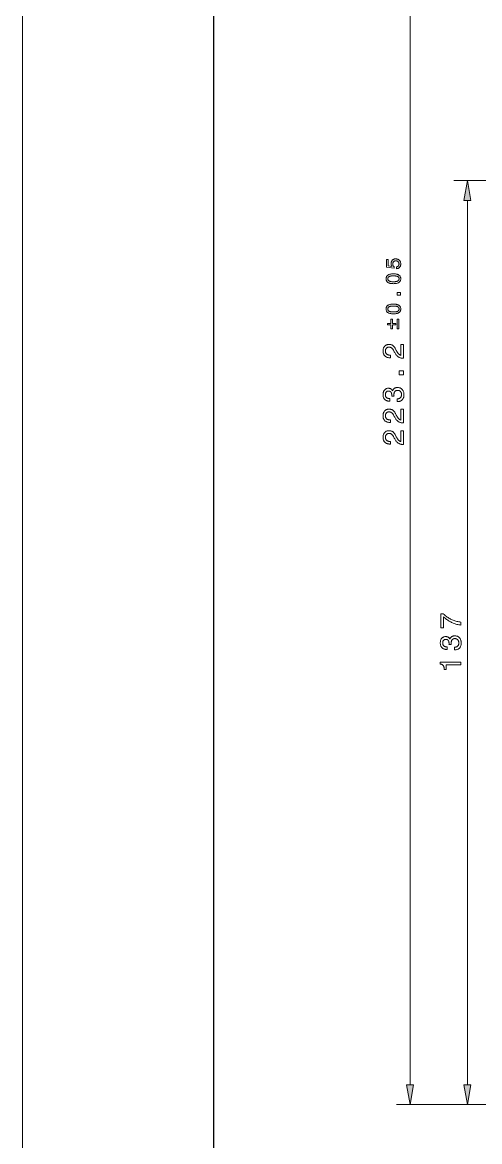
# Model space of a CAD drawing. Extents: x 0 to 594, y 0 to 575.
# Drawn here: x 0 to 67.7, y 127.9 to 293.8 of the extents above; entities that cross this region are included whole.
import ezdxf

# ---------------------------------------------------------------- set-up
doc = ezdxf.new("R2010")
doc.units = 0

msp = doc.modelspace()

# ---------------------------------------------------------------- linework, layer by layer
at = {"color": 7, "lineweight": 13}
for p, q in [((0, 420.04), (0, 0)), ((57.45, 136.36), (57.45, 353.65)), ((91.87, 270.41), (63.94, 270.41)), ((65.94, 136.36), (65.94, 267.45)), ((93.9, 133.41), (55.45, 133.41)), ((93.9, 133.41), (63.94, 133.41))]:
    msp.add_line(p, q, dxfattribs=at)
at = {"color": 7, "lineweight": 30}
msp.add_line((28.29, 412.97), (28.29, 7.07), dxfattribs=at)
at = {"color": 7, "lineweight": 13}
for points in [[(66.46, 267.45), (65.94, 270.41), (65.41, 267.45)], [(55.45, 257.33), (55.45, 257.61), (55.48, 257.62), (55.51, 257.63), (55.54, 257.63), (55.57, 257.65), (55.6, 257.66), (55.62, 257.67), (55.64, 257.69), (55.67, 257.71), (55.69, 257.73), (55.71, 257.75), (55.72, 257.77), (55.74, 257.8), (55.75, 257.82), (55.76, 257.85), (55.77, 257.87), (55.78, 257.9), (55.79, 257.93), (55.79, 257.97), (55.8, 258), (55.8, 258.03), (55.8, 258.07), (55.79, 258.11), (55.79, 258.15), (55.78, 258.19), (55.77, 258.22), (55.75, 258.26), (55.74, 258.29), (55.72, 258.32), (55.69, 258.35), (55.67, 258.37), (55.64, 258.4), (55.61, 258.42), (55.59, 258.44), (55.55, 258.45), (55.52, 258.47), (55.49, 258.48), (55.45, 258.49), (55.41, 258.49), (55.37, 258.5), (55.33, 258.5), (55.29, 258.5), (55.25, 258.49), (55.21, 258.49), (55.17, 258.48), (55.14, 258.47), (55.11, 258.45), (55.07, 258.44), (55.04, 258.42), (55.02, 258.4), (54.99, 258.37), (54.97, 258.35), (54.95, 258.32), (54.93, 258.29), (54.91, 258.26), (54.9, 258.22), (54.88, 258.19), (54.88, 258.15), (54.87, 258.11), (54.87, 258.07), (54.86, 258.03), (54.86, 258.01), (54.87, 257.98), (54.87, 257.96), (54.87, 257.94), (54.88, 257.92), (54.88, 257.89), (54.89, 257.87), (54.89, 257.85), (54.9, 257.83), (54.91, 257.81), (54.92, 257.79), (54.93, 257.77), (54.95, 257.75), (54.96, 257.73), (54.97, 257.71), (54.99, 257.7), (55, 257.68), (55.02, 257.66), (55.04, 257.65), (55.06, 257.63), (55.06, 257.39), (53.94, 257.56), (53.94, 258.68), (54.19, 258.68), (54.19, 257.76), (54.76, 257.68), (54.74, 257.69), (54.73, 257.71), (54.72, 257.72), (54.71, 257.74), (54.7, 257.76), (54.69, 257.78), (54.68, 257.79), (54.67, 257.81), (54.66, 257.83), (54.66, 257.85), (54.65, 257.87), (54.64, 257.89), (54.64, 257.92), (54.63, 257.94), (54.63, 257.96), (54.63, 257.98), (54.62, 258.01), (54.62, 258.03), (54.62, 258.05), (54.62, 258.08), (54.62, 258.14), (54.63, 258.2), (54.64, 258.26), (54.65, 258.31), (54.67, 258.37), (54.69, 258.42), (54.72, 258.47), (54.74, 258.51), (54.78, 258.56), (54.81, 258.6), (54.85, 258.63), (54.9, 258.67), (54.94, 258.7), (54.99, 258.72), (55.04, 258.74), (55.09, 258.76), (55.14, 258.78), (55.2, 258.79), (55.26, 258.79), (55.32, 258.79), (55.38, 258.79), (55.44, 258.79), (55.5, 258.77), (55.56, 258.76), (55.62, 258.74), (55.67, 258.72), (55.72, 258.69), (55.77, 258.66), (55.81, 258.62), (55.85, 258.58), (55.89, 258.54), (55.93, 258.5), (55.96, 258.45), (55.98, 258.4), (56.01, 258.34), (56.02, 258.29), (56.04, 258.23), (56.05, 258.17), (56.06, 258.11), (56.06, 258.04), (56.06, 257.98), (56.05, 257.93), (56.04, 257.87), (56.03, 257.82), (56.02, 257.77), (56, 257.72), (55.98, 257.68), (55.95, 257.63), (55.92, 257.59), (55.89, 257.55), (55.86, 257.51), (55.82, 257.48), (55.78, 257.45), (55.74, 257.42), (55.7, 257.4), (55.65, 257.38), (55.6, 257.36), (55.55, 257.35), (55.5, 257.34)], [(54.97, 255.11), (54.87, 255.12), (54.77, 255.12), (54.68, 255.13), (54.59, 255.14), (54.5, 255.16), (54.43, 255.18), (54.35, 255.2), (54.28, 255.23), (54.22, 255.26), (54.16, 255.3), (54.11, 255.34), (54.06, 255.38), (54.02, 255.43), (53.98, 255.48), (53.95, 255.53), (53.93, 255.58), (53.91, 255.64), (53.89, 255.71), (53.89, 255.77), (53.88, 255.84), (53.89, 255.91), (53.89, 255.98), (53.91, 256.04), (53.93, 256.1), (53.95, 256.16), (53.98, 256.21), (54.02, 256.26), (54.06, 256.3), (54.11, 256.34), (54.16, 256.38), (54.22, 256.42), (54.28, 256.45), (54.35, 256.48), (54.42, 256.5), (54.5, 256.52), (54.59, 256.54), (54.67, 256.55), (54.77, 256.56), (54.87, 256.56), (54.97, 256.57), (55.08, 256.56), (55.18, 256.56), (55.27, 256.55), (55.36, 256.54), (55.44, 256.52), (55.52, 256.5), (55.59, 256.48), (55.66, 256.45), (55.73, 256.42), (55.78, 256.38), (55.84, 256.34), (55.88, 256.3), (55.92, 256.26), (55.96, 256.21), (55.99, 256.16), (56.01, 256.1), (56.03, 256.04), (56.05, 255.98), (56.05, 255.91), (56.06, 255.84), (56.05, 255.77), (56.05, 255.71), (56.03, 255.64), (56.01, 255.58), (55.99, 255.53), (55.96, 255.48), (55.92, 255.43), (55.88, 255.38), (55.83, 255.34), (55.78, 255.3), (55.72, 255.26), (55.66, 255.23), (55.59, 255.2), (55.52, 255.18), (55.44, 255.16), (55.36, 255.14), (55.27, 255.13), (55.18, 255.12), (55.08, 255.12)], [(54.97, 255.4), (55.06, 255.4), (55.14, 255.41), (55.21, 255.41), (55.28, 255.42), (55.35, 255.43), (55.41, 255.44), (55.47, 255.45), (55.52, 255.47), (55.57, 255.49), (55.61, 255.51), (55.65, 255.53), (55.68, 255.56), (55.71, 255.58), (55.74, 255.61), (55.76, 255.64), (55.78, 255.68), (55.79, 255.72), (55.8, 255.76), (55.81, 255.8), (55.81, 255.84), (55.81, 255.88), (55.8, 255.93), (55.79, 255.97), (55.78, 256), (55.76, 256.04), (55.74, 256.07), (55.71, 256.1), (55.68, 256.13), (55.65, 256.15), (55.61, 256.17), (55.57, 256.19), (55.52, 256.21), (55.47, 256.23), (55.41, 256.24), (55.35, 256.25), (55.29, 256.26), (55.21, 256.27), (55.14, 256.27), (55.06, 256.28), (54.97, 256.28), (54.89, 256.28), (54.81, 256.27), (54.73, 256.27), (54.66, 256.26), (54.59, 256.25), (54.53, 256.24), (54.48, 256.23), (54.42, 256.21), (54.38, 256.19), (54.33, 256.17), (54.3, 256.15), (54.26, 256.13), (54.23, 256.1), (54.21, 256.07), (54.18, 256.04), (54.17, 256), (54.15, 255.97), (54.14, 255.93), (54.14, 255.88), (54.13, 255.84), (54.14, 255.8), (54.14, 255.76), (54.15, 255.72), (54.17, 255.68), (54.19, 255.64), (54.21, 255.61), (54.23, 255.58), (54.26, 255.56), (54.3, 255.53), (54.34, 255.51), (54.38, 255.49), (54.43, 255.47), (54.48, 255.45), (54.53, 255.44), (54.6, 255.43), (54.66, 255.42), (54.73, 255.41), (54.81, 255.41), (54.89, 255.4)], [(56, 253.39), (55.55, 253.39), (55.55, 253.81), (56, 253.81)], [(54.97, 250.64), (54.87, 250.64), (54.77, 250.64), (54.68, 250.65), (54.59, 250.67), (54.5, 250.68), (54.43, 250.7), (54.35, 250.73), (54.28, 250.75), (54.22, 250.79), (54.16, 250.82), (54.11, 250.86), (54.06, 250.9), (54.02, 250.95), (53.98, 251), (53.95, 251.05), (53.93, 251.11), (53.91, 251.17), (53.89, 251.23), (53.89, 251.29), (53.88, 251.36), (53.89, 251.43), (53.89, 251.5), (53.91, 251.56), (53.93, 251.62), (53.95, 251.68), (53.98, 251.73), (54.02, 251.78), (54.06, 251.83), (54.11, 251.87), (54.16, 251.91), (54.22, 251.94), (54.28, 251.97), (54.35, 252), (54.42, 252.02), (54.5, 252.04), (54.59, 252.06), (54.67, 252.07), (54.77, 252.08), (54.87, 252.09), (54.97, 252.09), (55.08, 252.09), (55.18, 252.08), (55.27, 252.07), (55.36, 252.06), (55.44, 252.04), (55.52, 252.02), (55.59, 252), (55.66, 251.97), (55.73, 251.94), (55.78, 251.91), (55.84, 251.87), (55.88, 251.83), (55.92, 251.78), (55.96, 251.73), (55.99, 251.68), (56.01, 251.62), (56.03, 251.56), (56.05, 251.5), (56.05, 251.43), (56.06, 251.36), (56.05, 251.29), (56.05, 251.23), (56.03, 251.17), (56.01, 251.11), (55.99, 251.05), (55.96, 251), (55.92, 250.95), (55.88, 250.9), (55.83, 250.86), (55.78, 250.82), (55.72, 250.79), (55.66, 250.75), (55.59, 250.73), (55.52, 250.7), (55.44, 250.68), (55.36, 250.67), (55.27, 250.65), (55.18, 250.64), (55.08, 250.64)], [(54.97, 250.92), (55.06, 250.93), (55.14, 250.93), (55.21, 250.93), (55.28, 250.94), (55.35, 250.95), (55.41, 250.96), (55.47, 250.98), (55.52, 250.99), (55.57, 251.01), (55.61, 251.03), (55.65, 251.05), (55.68, 251.08), (55.71, 251.11), (55.74, 251.14), (55.76, 251.17), (55.78, 251.2), (55.79, 251.24), (55.8, 251.28), (55.81, 251.32), (55.81, 251.36), (55.81, 251.41), (55.8, 251.45), (55.79, 251.49), (55.78, 251.53), (55.76, 251.56), (55.74, 251.59), (55.71, 251.62), (55.68, 251.65), (55.65, 251.67), (55.61, 251.69), (55.57, 251.71), (55.52, 251.73), (55.47, 251.75), (55.41, 251.76), (55.35, 251.77), (55.29, 251.78), (55.21, 251.79), (55.14, 251.79), (55.06, 251.8), (54.97, 251.8), (54.89, 251.8), (54.81, 251.79), (54.73, 251.79), (54.66, 251.78), (54.59, 251.77), (54.53, 251.76), (54.48, 251.75), (54.42, 251.73), (54.38, 251.71), (54.33, 251.69), (54.3, 251.67), (54.26, 251.65), (54.23, 251.62), (54.21, 251.59), (54.18, 251.56), (54.17, 251.53), (54.15, 251.49), (54.14, 251.45), (54.14, 251.41), (54.13, 251.36), (54.14, 251.32), (54.14, 251.28), (54.15, 251.24), (54.17, 251.2), (54.19, 251.17), (54.21, 251.14), (54.23, 251.11), (54.26, 251.08), (54.3, 251.05), (54.34, 251.03), (54.38, 251.01), (54.43, 250.99), (54.48, 250.98), (54.53, 250.96), (54.6, 250.95), (54.66, 250.94), (54.73, 250.93), (54.81, 250.93), (54.89, 250.93)], [(55.34, 249.02), (54.82, 249.02), (54.82, 248.42), (54.61, 248.42), (54.61, 249.02), (54.09, 249.02), (54.09, 249.23), (54.61, 249.23), (54.61, 249.83), (54.82, 249.83), (54.82, 249.23), (55.34, 249.23)], [(55.54, 248.42), (55.54, 249.83), (55.75, 249.83), (55.75, 248.42)], [(56.45, 244.06), (56.43, 244.06), (56.35, 244.06), (56.26, 244.07), (56.18, 244.08), (56.1, 244.09), (56.03, 244.11), (55.95, 244.13), (55.88, 244.16), (55.82, 244.19), (55.75, 244.23), (55.69, 244.26), (55.63, 244.31), (55.57, 244.36), (55.51, 244.42), (55.45, 244.48), (55.39, 244.55), (55.34, 244.63), (55.28, 244.72), (55.22, 244.81), (55.16, 244.91), (55.1, 245.01), (54.96, 245.27), (54.94, 245.31), (54.91, 245.35), (54.88, 245.39), (54.86, 245.43), (54.83, 245.46), (54.8, 245.5), (54.77, 245.53), (54.74, 245.55), (54.71, 245.58), (54.68, 245.6), (54.65, 245.62), (54.62, 245.64), (54.58, 245.65), (54.55, 245.67), (54.51, 245.68), (54.48, 245.69), (54.44, 245.7), (54.4, 245.7), (54.36, 245.71), (54.32, 245.71), (54.27, 245.7), (54.23, 245.7), (54.18, 245.69), (54.14, 245.68), (54.1, 245.67), (54.06, 245.65), (54.03, 245.63), (54, 245.6), (53.96, 245.57), (53.93, 245.54), (53.91, 245.51), (53.88, 245.47), (53.86, 245.43), (53.84, 245.39), (53.82, 245.35), (53.81, 245.31), (53.8, 245.26), (53.79, 245.21), (53.79, 245.16), (53.79, 245.11), (53.79, 245.05), (53.79, 245), (53.8, 244.95), (53.82, 244.91), (53.83, 244.86), (53.85, 244.82), (53.88, 244.78), (53.91, 244.74), (53.94, 244.71), (53.97, 244.68), (54.01, 244.65), (54.05, 244.62), (54.1, 244.6), (54.14, 244.58), (54.19, 244.56), (54.24, 244.54), (54.3, 244.53), (54.36, 244.53), (54.42, 244.52), (54.48, 244.52), (54.52, 244.52), (54.52, 244.13), (54.46, 244.13), (54.36, 244.13), (54.28, 244.14), (54.19, 244.15), (54.11, 244.17), (54.03, 244.19), (53.96, 244.22), (53.89, 244.26), (53.82, 244.3), (53.76, 244.35), (53.71, 244.4), (53.65, 244.45), (53.61, 244.51), (53.56, 244.58), (53.53, 244.64), (53.5, 244.71), (53.47, 244.79), (53.45, 244.87), (53.44, 244.95), (53.43, 245.04), (53.43, 245.13), (53.43, 245.22), (53.44, 245.3), (53.45, 245.38), (53.47, 245.46), (53.49, 245.53), (53.52, 245.6), (53.55, 245.67), (53.59, 245.73), (53.63, 245.79), (53.67, 245.84), (53.73, 245.9), (53.78, 245.94), (53.84, 245.98), (53.9, 246.02), (53.96, 246.05), (54.03, 246.07), (54.1, 246.09), (54.17, 246.11), (54.24, 246.11), (54.32, 246.12), (54.38, 246.12), (54.44, 246.11), (54.5, 246.1), (54.56, 246.09), (54.61, 246.08), (54.67, 246.06), (54.72, 246.04), (54.77, 246.01), (54.82, 245.99), (54.86, 245.96), (54.91, 245.92), (54.96, 245.89), (55, 245.85), (55.04, 245.8), (55.08, 245.75), (55.12, 245.7), (55.16, 245.65), (55.2, 245.59), (55.23, 245.53), (55.27, 245.47), (55.4, 245.22), (55.43, 245.15), (55.47, 245.08), (55.51, 245.02), (55.54, 244.96), (55.58, 244.91), (55.61, 244.86), (55.64, 244.81), (55.67, 244.77), (55.71, 244.73), (55.74, 244.7), (55.77, 244.67), (55.8, 244.64), (55.83, 244.61), (55.86, 244.59), (55.9, 244.57), (55.93, 244.55), (55.97, 244.53), (56, 244.51), (56.04, 244.5), (56.08, 244.49), (56.08, 246.12), (56.45, 246.12)], [(56.45, 241.61), (55.8, 241.61), (55.8, 242.21), (56.45, 242.21)], [(55.51, 237.63), (55.51, 238.02), (55.57, 238.03), (55.63, 238.03), (55.68, 238.04), (55.74, 238.05), (55.79, 238.07), (55.84, 238.09), (55.88, 238.11), (55.92, 238.14), (55.96, 238.17), (56, 238.2), (56.03, 238.23), (56.06, 238.27), (56.09, 238.31), (56.11, 238.35), (56.13, 238.4), (56.14, 238.45), (56.16, 238.5), (56.16, 238.55), (56.17, 238.61), (56.17, 238.67), (56.17, 238.72), (56.16, 238.78), (56.16, 238.83), (56.15, 238.88), (56.13, 238.93), (56.11, 238.98), (56.09, 239.02), (56.07, 239.06), (56.04, 239.1), (56.01, 239.13), (55.98, 239.16), (55.94, 239.19), (55.91, 239.22), (55.87, 239.24), (55.83, 239.26), (55.78, 239.27), (55.73, 239.29), (55.68, 239.29), (55.63, 239.3), (55.58, 239.3), (55.53, 239.3), (55.48, 239.29), (55.44, 239.29), (55.4, 239.27), (55.36, 239.26), (55.32, 239.24), (55.28, 239.22), (55.25, 239.19), (55.22, 239.17), (55.19, 239.13), (55.16, 239.1), (55.14, 239.06), (55.12, 239.02), (55.1, 238.98), (55.08, 238.93), (55.07, 238.88), (55.06, 238.83), (55.05, 238.78), (55.05, 238.72), (55.05, 238.66), (55.05, 238.65), (55.05, 238.65), (55.05, 238.64), (55.05, 238.63), (55.05, 238.62), (55.05, 238.61), (55.05, 238.6), (55.05, 238.59), (55.05, 238.58), (55.05, 238.57), (55.05, 238.56), (55.05, 238.55), (55.05, 238.54), (55.05, 238.53), (55.05, 238.52), (55.05, 238.51), (55.05, 238.49), (55.05, 238.48), (55.05, 238.47), (55.06, 238.45), (54.72, 238.45), (54.72, 238.46), (54.72, 238.47), (54.72, 238.48), (54.72, 238.49), (54.72, 238.5), (54.72, 238.51), (54.72, 238.51), (54.72, 238.52), (54.72, 238.53), (54.72, 238.54), (54.72, 238.55), (54.72, 238.56), (54.72, 238.57), (54.72, 238.57), (54.72, 238.58), (54.72, 238.59), (54.72, 238.6), (54.72, 238.6), (54.72, 238.61), (54.72, 238.62), (54.72, 238.68), (54.72, 238.73), (54.71, 238.78), (54.7, 238.83), (54.69, 238.87), (54.68, 238.91), (54.66, 238.95), (54.65, 238.99), (54.63, 239.02), (54.61, 239.05), (54.58, 239.08), (54.55, 239.1), (54.53, 239.12), (54.49, 239.14), (54.46, 239.15), (54.42, 239.17), (54.39, 239.18), (54.34, 239.18), (54.3, 239.19), (54.25, 239.19), (54.21, 239.19), (54.17, 239.18), (54.13, 239.18), (54.09, 239.17), (54.05, 239.16), (54.02, 239.14), (53.99, 239.12), (53.96, 239.1), (53.93, 239.08), (53.9, 239.05), (53.88, 239.03), (53.86, 238.99), (53.84, 238.96), (53.83, 238.93), (53.81, 238.89), (53.8, 238.85), (53.79, 238.81), (53.79, 238.76), (53.78, 238.71), (53.78, 238.66), (53.78, 238.61), (53.79, 238.55), (53.8, 238.5), (53.81, 238.46), (53.82, 238.41), (53.84, 238.37), (53.86, 238.33), (53.89, 238.29), (53.91, 238.26), (53.94, 238.23), (53.98, 238.2), (54.02, 238.17), (54.06, 238.15), (54.1, 238.13), (54.14, 238.12), (54.19, 238.1), (54.25, 238.09), (54.3, 238.08), (54.36, 238.08), (54.42, 238.08), (54.42, 237.7), (54.39, 237.7), (54.31, 237.7), (54.22, 237.71), (54.14, 237.72), (54.07, 237.74), (54, 237.76), (53.93, 237.79), (53.86, 237.82), (53.8, 237.86), (53.74, 237.9), (53.69, 237.95), (53.64, 238), (53.6, 238.06), (53.56, 238.12), (53.52, 238.18), (53.49, 238.25), (53.47, 238.32), (53.45, 238.4), (53.44, 238.48), (53.43, 238.56), (53.43, 238.64), (53.43, 238.73), (53.44, 238.82), (53.45, 238.9), (53.46, 238.98), (53.48, 239.05), (53.5, 239.12), (53.53, 239.18), (53.56, 239.24), (53.6, 239.3), (53.64, 239.35), (53.69, 239.4), (53.73, 239.45), (53.78, 239.48), (53.84, 239.52), (53.9, 239.54), (53.96, 239.57), (54.02, 239.58), (54.09, 239.6), (54.16, 239.6), (54.24, 239.61), (54.28, 239.61), (54.32, 239.6), (54.36, 239.6), (54.4, 239.59), (54.44, 239.58), (54.47, 239.57), (54.51, 239.56), (54.54, 239.55), (54.58, 239.53), (54.61, 239.51), (54.64, 239.49), (54.67, 239.47), (54.69, 239.45), (54.72, 239.42), (54.74, 239.39), (54.76, 239.36), (54.79, 239.33), (54.81, 239.3), (54.82, 239.26), (54.84, 239.23), (54.86, 239.28), (54.88, 239.32), (54.9, 239.36), (54.93, 239.4), (54.95, 239.44), (54.98, 239.48), (55.01, 239.51), (55.05, 239.54), (55.08, 239.57), (55.12, 239.6), (55.16, 239.62), (55.2, 239.64), (55.24, 239.66), (55.28, 239.68), (55.33, 239.69), (55.37, 239.7), (55.42, 239.71), (55.47, 239.72), (55.52, 239.72), (55.58, 239.72), (55.66, 239.72), (55.74, 239.71), (55.82, 239.69), (55.9, 239.67), (55.97, 239.65), (56.04, 239.61), (56.1, 239.58), (56.16, 239.53), (56.22, 239.48), (56.27, 239.43), (56.32, 239.36), (56.37, 239.3), (56.41, 239.23), (56.44, 239.16), (56.47, 239.08), (56.49, 239), (56.51, 238.92), (56.52, 238.83), (56.53, 238.74), (56.53, 238.64), (56.53, 238.55), (56.52, 238.46), (56.51, 238.38), (56.49, 238.3), (56.47, 238.22), (56.44, 238.15), (56.4, 238.08), (56.36, 238.02), (56.31, 237.96), (56.26, 237.9), (56.21, 237.85), (56.15, 237.8), (56.08, 237.76), (56.02, 237.72), (55.94, 237.69), (55.87, 237.67), (55.79, 237.65), (55.71, 237.64), (55.63, 237.63), (55.54, 237.63)], [(56.45, 234.46), (56.43, 234.46), (56.35, 234.47), (56.26, 234.47), (56.18, 234.48), (56.1, 234.5), (56.03, 234.51), (55.95, 234.54), (55.88, 234.56), (55.82, 234.6), (55.75, 234.63), (55.69, 234.67), (55.63, 234.71), (55.57, 234.77), (55.51, 234.82), (55.45, 234.89), (55.39, 234.96), (55.34, 235.04), (55.28, 235.12), (55.22, 235.21), (55.16, 235.31), (55.1, 235.42), (54.96, 235.67), (54.94, 235.72), (54.91, 235.76), (54.88, 235.8), (54.86, 235.84), (54.83, 235.87), (54.8, 235.9), (54.77, 235.93), (54.74, 235.96), (54.71, 235.98), (54.68, 236.01), (54.65, 236.03), (54.62, 236.04), (54.58, 236.06), (54.55, 236.07), (54.51, 236.09), (54.48, 236.09), (54.44, 236.1), (54.4, 236.11), (54.36, 236.11), (54.32, 236.11), (54.27, 236.11), (54.23, 236.11), (54.18, 236.1), (54.14, 236.09), (54.1, 236.07), (54.06, 236.05), (54.03, 236.03), (54, 236.01), (53.96, 235.98), (53.93, 235.95), (53.91, 235.91), (53.88, 235.88), (53.86, 235.84), (53.84, 235.8), (53.82, 235.76), (53.81, 235.71), (53.8, 235.67), (53.79, 235.62), (53.79, 235.56), (53.79, 235.51), (53.79, 235.46), (53.79, 235.41), (53.8, 235.36), (53.82, 235.31), (53.83, 235.27), (53.85, 235.23), (53.88, 235.19), (53.91, 235.15), (53.94, 235.11), (53.97, 235.08), (54.01, 235.05), (54.05, 235.03), (54.1, 235), (54.14, 234.98), (54.19, 234.96), (54.24, 234.95), (54.3, 234.94), (54.36, 234.93), (54.42, 234.93), (54.48, 234.92), (54.52, 234.92), (54.52, 234.53), (54.46, 234.53), (54.36, 234.54), (54.28, 234.54), (54.19, 234.56), (54.11, 234.58), (54.03, 234.6), (53.96, 234.63), (53.89, 234.66), (53.82, 234.71), (53.76, 234.75), (53.71, 234.8), (53.65, 234.86), (53.61, 234.92), (53.56, 234.98), (53.53, 235.05), (53.5, 235.12), (53.47, 235.2), (53.45, 235.27), (53.44, 235.36), (53.43, 235.44), (53.43, 235.53), (53.43, 235.62), (53.44, 235.7), (53.45, 235.78), (53.47, 235.86), (53.49, 235.93), (53.52, 236), (53.55, 236.07), (53.59, 236.13), (53.63, 236.19), (53.67, 236.25), (53.73, 236.3), (53.78, 236.35), (53.84, 236.39), (53.9, 236.42), (53.96, 236.45), (54.03, 236.48), (54.1, 236.5), (54.17, 236.51), (54.24, 236.52), (54.32, 236.52), (54.38, 236.52), (54.44, 236.52), (54.5, 236.51), (54.56, 236.5), (54.61, 236.48), (54.67, 236.47), (54.72, 236.44), (54.77, 236.42), (54.82, 236.39), (54.86, 236.36), (54.91, 236.33), (54.96, 236.29), (55, 236.25), (55.04, 236.21), (55.08, 236.16), (55.12, 236.11), (55.16, 236.06), (55.2, 236), (55.23, 235.94), (55.27, 235.87), (55.4, 235.62), (55.43, 235.55), (55.47, 235.48), (55.51, 235.42), (55.54, 235.36), (55.58, 235.31), (55.61, 235.26), (55.64, 235.22), (55.67, 235.17), (55.71, 235.14), (55.74, 235.1), (55.77, 235.07), (55.8, 235.04), (55.83, 235.02), (55.86, 234.99), (55.9, 234.97), (55.93, 234.95), (55.97, 234.94), (56, 234.92), (56.04, 234.91), (56.08, 234.9), (56.08, 236.52), (56.45, 236.52)], [(56.45, 231.26), (56.43, 231.26), (56.35, 231.27), (56.26, 231.27), (56.18, 231.28), (56.1, 231.3), (56.03, 231.32), (55.95, 231.34), (55.88, 231.37), (55.82, 231.4), (55.75, 231.43), (55.69, 231.47), (55.63, 231.52), (55.57, 231.57), (55.51, 231.63), (55.45, 231.69), (55.39, 231.76), (55.34, 231.84), (55.28, 231.92), (55.22, 232.02), (55.16, 232.11), (55.1, 232.22), (54.96, 232.47), (54.94, 232.52), (54.91, 232.56), (54.88, 232.6), (54.86, 232.64), (54.83, 232.67), (54.8, 232.7), (54.77, 232.73), (54.74, 232.76), (54.71, 232.79), (54.68, 232.81), (54.65, 232.83), (54.62, 232.85), (54.58, 232.86), (54.55, 232.88), (54.51, 232.89), (54.48, 232.9), (54.44, 232.9), (54.4, 232.91), (54.36, 232.91), (54.32, 232.91), (54.27, 232.91), (54.23, 232.91), (54.18, 232.9), (54.14, 232.89), (54.1, 232.87), (54.06, 232.85), (54.03, 232.83), (54, 232.81), (53.96, 232.78), (53.93, 232.75), (53.91, 232.72), (53.88, 232.68), (53.86, 232.64), (53.84, 232.6), (53.82, 232.56), (53.81, 232.51), (53.8, 232.47), (53.79, 232.42), (53.79, 232.37), (53.79, 232.31), (53.79, 232.26), (53.79, 232.21), (53.8, 232.16), (53.82, 232.11), (53.83, 232.07), (53.85, 232.03), (53.88, 231.99), (53.91, 231.95), (53.94, 231.92), (53.97, 231.88), (54.01, 231.85), (54.05, 231.83), (54.1, 231.8), (54.14, 231.78), (54.19, 231.77), (54.24, 231.75), (54.3, 231.74), (54.36, 231.73), (54.42, 231.73), (54.48, 231.73), (54.52, 231.73), (54.52, 231.33), (54.46, 231.33), (54.36, 231.34), (54.28, 231.35), (54.19, 231.36), (54.11, 231.38), (54.03, 231.4), (53.96, 231.43), (53.89, 231.47), (53.82, 231.51), (53.76, 231.55), (53.71, 231.6), (53.65, 231.66), (53.61, 231.72), (53.56, 231.78), (53.53, 231.85), (53.5, 231.92), (53.47, 232), (53.45, 232.08), (53.44, 232.16), (53.43, 232.25), (53.43, 232.34), (53.43, 232.42), (53.44, 232.51), (53.45, 232.59), (53.47, 232.66), (53.49, 232.74), (53.52, 232.81), (53.55, 232.87), (53.59, 232.94), (53.63, 233), (53.67, 233.05), (53.73, 233.1), (53.78, 233.15), (53.84, 233.19), (53.9, 233.23), (53.96, 233.26), (54.03, 233.28), (54.1, 233.3), (54.17, 233.31), (54.24, 233.32), (54.32, 233.32), (54.38, 233.32), (54.44, 233.32), (54.5, 233.31), (54.56, 233.3), (54.61, 233.28), (54.67, 233.27), (54.72, 233.25), (54.77, 233.22), (54.82, 233.19), (54.86, 233.16), (54.91, 233.13), (54.96, 233.09), (55, 233.05), (55.04, 233.01), (55.08, 232.96), (55.12, 232.91), (55.16, 232.86), (55.2, 232.8), (55.23, 232.74), (55.27, 232.68), (55.4, 232.42), (55.43, 232.35), (55.47, 232.29), (55.51, 232.22), (55.54, 232.17), (55.58, 232.11), (55.61, 232.06), (55.64, 232.02), (55.67, 231.98), (55.71, 231.94), (55.74, 231.9), (55.77, 231.87), (55.8, 231.85), (55.83, 231.82), (55.86, 231.8), (55.9, 231.77), (55.93, 231.75), (55.97, 231.74), (56, 231.72), (56.04, 231.71), (56.08, 231.7), (56.08, 233.32), (56.45, 233.32)], [(64.94, 204.5), (64.79, 204.52), (64.65, 204.55), (64.51, 204.58), (64.37, 204.61), (64.24, 204.65), (64.1, 204.69), (63.97, 204.74), (63.84, 204.79), (63.72, 204.84), (63.59, 204.9), (63.47, 204.96), (63.34, 205.03), (63.22, 205.1), (63.1, 205.18), (62.98, 205.26), (62.86, 205.34), (62.74, 205.43), (62.63, 205.53), (62.51, 205.63), (62.4, 205.73), (62.4, 204.09), (62, 204.09), (62, 206.15), (62.36, 206.15), (62.47, 206.05), (62.59, 205.95), (62.7, 205.86), (62.82, 205.77), (62.94, 205.69), (63.06, 205.61), (63.18, 205.53), (63.31, 205.46), (63.43, 205.4), (63.56, 205.33), (63.69, 205.28), (63.82, 205.22), (63.95, 205.17), (64.09, 205.13), (64.22, 205.08), (64.36, 205.05), (64.5, 205.01), (64.65, 204.98), (64.79, 204.96), (64.94, 204.94)], [(64, 200.82), (64, 201.21), (64.06, 201.22), (64.12, 201.22), (64.17, 201.23), (64.23, 201.25), (64.28, 201.26), (64.32, 201.28), (64.37, 201.3), (64.41, 201.33), (64.45, 201.36), (64.49, 201.39), (64.52, 201.42), (64.55, 201.46), (64.57, 201.5), (64.6, 201.54), (64.62, 201.59), (64.63, 201.64), (64.64, 201.69), (64.65, 201.74), (64.66, 201.8), (64.66, 201.86), (64.66, 201.92), (64.65, 201.97), (64.65, 202.02), (64.63, 202.07), (64.62, 202.12), (64.6, 202.17), (64.58, 202.21), (64.56, 202.25), (64.53, 202.29), (64.5, 202.32), (64.47, 202.35), (64.43, 202.38), (64.4, 202.41), (64.36, 202.43), (64.31, 202.45), (64.27, 202.46), (64.22, 202.48), (64.17, 202.49), (64.12, 202.49), (64.07, 202.49), (64.02, 202.49), (63.97, 202.49), (63.93, 202.48), (63.88, 202.46), (63.84, 202.45), (63.81, 202.43), (63.77, 202.41), (63.74, 202.38), (63.71, 202.36), (63.68, 202.32), (63.65, 202.29), (63.63, 202.25), (63.6, 202.21), (63.59, 202.17), (63.57, 202.12), (63.56, 202.07), (63.55, 202.02), (63.54, 201.97), (63.54, 201.91), (63.54, 201.85), (63.54, 201.84), (63.54, 201.84), (63.54, 201.83), (63.54, 201.82), (63.54, 201.81), (63.54, 201.8), (63.54, 201.79), (63.54, 201.78), (63.54, 201.77), (63.54, 201.76), (63.54, 201.75), (63.54, 201.74), (63.54, 201.73), (63.54, 201.72), (63.54, 201.71), (63.54, 201.7), (63.54, 201.69), (63.54, 201.67), (63.54, 201.66), (63.54, 201.64), (63.2, 201.64), (63.21, 201.65), (63.21, 201.66), (63.21, 201.67), (63.21, 201.68), (63.21, 201.69), (63.21, 201.7), (63.21, 201.71), (63.21, 201.71), (63.21, 201.72), (63.21, 201.73), (63.21, 201.74), (63.21, 201.75), (63.21, 201.76), (63.21, 201.76), (63.21, 201.77), (63.21, 201.78), (63.21, 201.79), (63.21, 201.79), (63.21, 201.8), (63.21, 201.81), (63.21, 201.87), (63.2, 201.92), (63.2, 201.97), (63.19, 202.02), (63.18, 202.06), (63.17, 202.1), (63.15, 202.14), (63.14, 202.18), (63.12, 202.21), (63.09, 202.24), (63.07, 202.27), (63.04, 202.29), (63.01, 202.31), (62.98, 202.33), (62.95, 202.35), (62.91, 202.36), (62.87, 202.37), (62.83, 202.37), (62.79, 202.38), (62.74, 202.38), (62.7, 202.38), (62.66, 202.37), (62.62, 202.37), (62.58, 202.36), (62.54, 202.35), (62.51, 202.33), (62.48, 202.31), (62.45, 202.29), (62.42, 202.27), (62.39, 202.24), (62.37, 202.22), (62.35, 202.18), (62.33, 202.15), (62.31, 202.12), (62.3, 202.08), (62.29, 202.04), (62.28, 202), (62.28, 201.95), (62.27, 201.9), (62.27, 201.85), (62.27, 201.8), (62.28, 201.74), (62.29, 201.69), (62.3, 201.65), (62.31, 201.6), (62.33, 201.56), (62.35, 201.52), (62.37, 201.48), (62.4, 201.45), (62.43, 201.42), (62.47, 201.39), (62.5, 201.36), (62.54, 201.34), (62.59, 201.32), (62.63, 201.31), (62.68, 201.29), (62.73, 201.28), (62.79, 201.27), (62.85, 201.27), (62.91, 201.27), (62.91, 200.89), (62.88, 200.89), (62.79, 200.89), (62.71, 200.9), (62.63, 200.91), (62.56, 200.93), (62.48, 200.95), (62.42, 200.98), (62.35, 201.01), (62.29, 201.05), (62.23, 201.09), (62.18, 201.14), (62.13, 201.19), (62.08, 201.25), (62.04, 201.31), (62.01, 201.37), (61.98, 201.44), (61.96, 201.51), (61.94, 201.59), (61.93, 201.67), (61.92, 201.75), (61.92, 201.83), (61.92, 201.92), (61.93, 202.01), (61.94, 202.09), (61.95, 202.17), (61.97, 202.24), (61.99, 202.31), (62.02, 202.37), (62.05, 202.44), (62.09, 202.49), (62.13, 202.54), (62.17, 202.59), (62.22, 202.64), (62.27, 202.67), (62.33, 202.71), (62.38, 202.73), (62.45, 202.76), (62.51, 202.77), (62.58, 202.79), (62.65, 202.79), (62.72, 202.8), (62.77, 202.8), (62.81, 202.79), (62.85, 202.79), (62.89, 202.78), (62.93, 202.77), (62.96, 202.76), (63, 202.75), (63.03, 202.74), (63.06, 202.72), (63.1, 202.7), (63.13, 202.68), (63.15, 202.66), (63.18, 202.64), (63.21, 202.61), (63.23, 202.58), (63.25, 202.55), (63.27, 202.52), (63.29, 202.49), (63.31, 202.45), (63.33, 202.42), (63.35, 202.47), (63.37, 202.51), (63.39, 202.55), (63.42, 202.59), (63.44, 202.63), (63.47, 202.67), (63.5, 202.7), (63.53, 202.73), (63.57, 202.76), (63.61, 202.79), (63.64, 202.81), (63.68, 202.83), (63.73, 202.85), (63.77, 202.87), (63.81, 202.88), (63.86, 202.89), (63.91, 202.9), (63.96, 202.91), (64.01, 202.91), (64.07, 202.91), (64.15, 202.91), (64.23, 202.9), (64.31, 202.88), (64.39, 202.86), (64.46, 202.84), (64.52, 202.81), (64.59, 202.77), (64.65, 202.72), (64.71, 202.67), (64.76, 202.62), (64.81, 202.56), (64.85, 202.49), (64.89, 202.42), (64.93, 202.35), (64.96, 202.27), (64.98, 202.19), (65, 202.11), (65.01, 202.02), (65.02, 201.93), (65.02, 201.83), (65.02, 201.74), (65.01, 201.65), (65, 201.57), (64.98, 201.49), (64.95, 201.42), (64.92, 201.34), (64.89, 201.27), (64.85, 201.21), (64.8, 201.15), (64.75, 201.09), (64.69, 201.04), (64.63, 200.99), (64.57, 200.95), (64.5, 200.92), (64.43, 200.88), (64.36, 200.86), (64.28, 200.84), (64.2, 200.83), (64.11, 200.82), (64.02, 200.82)], [(64.94, 198.63), (62.8, 198.63), (62.8, 197.93), (62.5, 197.93), (62.49, 198), (62.49, 198.08), (62.48, 198.14), (62.47, 198.21), (62.46, 198.27), (62.44, 198.32), (62.42, 198.37), (62.4, 198.42), (62.38, 198.46), (62.35, 198.5), (62.33, 198.54), (62.29, 198.57), (62.26, 198.6), (62.22, 198.63), (62.18, 198.65), (62.13, 198.67), (62.08, 198.69), (62.03, 198.71), (61.98, 198.72), (61.92, 198.73), (61.92, 199.02), (64.94, 199.02)], [(56.93, 136.36), (57.45, 133.41), (57.97, 136.36)], [(65.41, 136.36), (65.94, 133.41), (66.46, 136.36)]]:
    msp.add_lwpolyline(points, close=True, dxfattribs=at)
for points in [[(66.46, 267.45), (65.94, 270.41), (66.46, 267.45), (65.41, 267.45)], [(56.93, 136.36), (57.45, 133.41), (56.93, 136.36), (57.97, 136.36)], [(65.41, 136.36), (65.94, 133.41), (65.41, 136.36), (66.46, 136.36)]]:
    msp.add_solid(points, dxfattribs=at)

doc.saveas('drawing.dxf')
